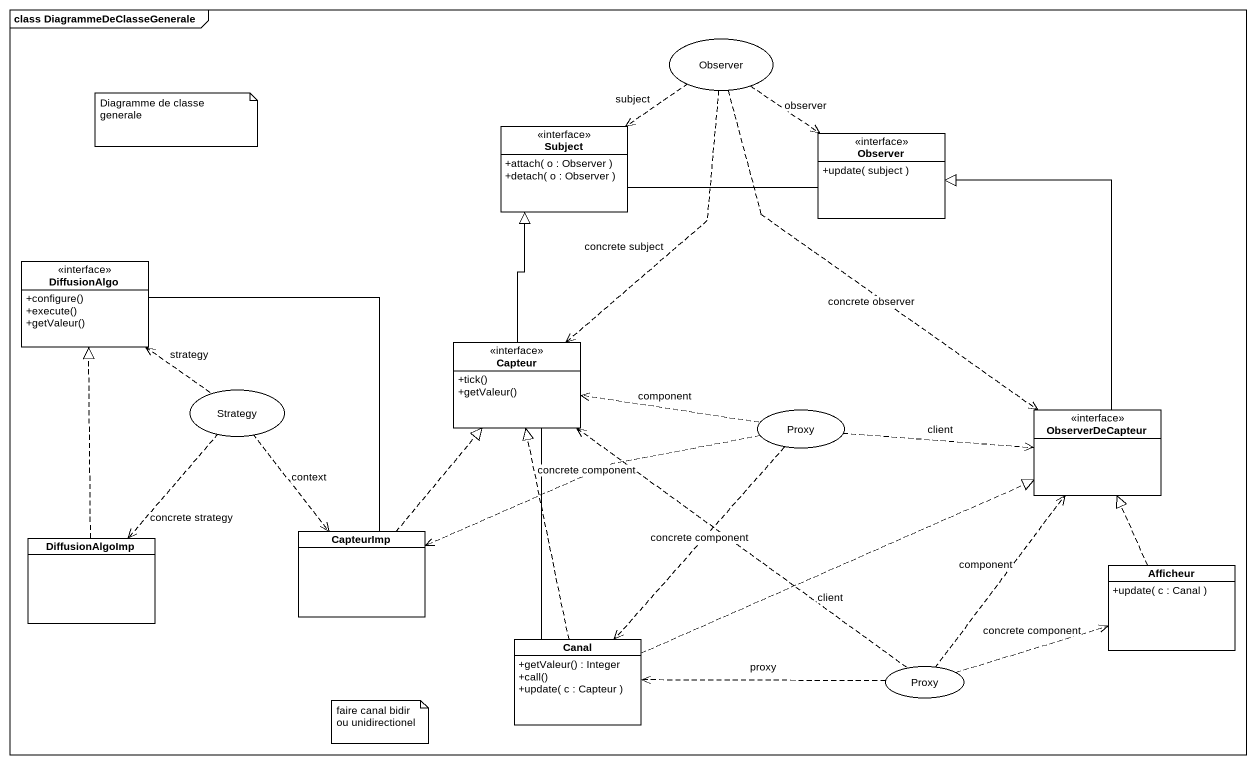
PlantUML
@startuml
mainframe class DiagrammeDeClasseGenerale
allowmixing
hide circle
hide empty members
skinparam classAttributeIconSize 0
usecase Observer
interface Subject {
  +attach( o : Observer )
  +detach( o : Observer )
}
interface "Observer" as Observer_2 {
  +update( subject )
}
interface DiffusionAlgo {
  +configure()
  +execute()
  +getValeur()
}
interface Capteur {
  +tick()
  +getValeur()
}
usecase Strategy
usecase Proxy
interface ObserverDeCapteur
class DiffusionAlgoImp
class CapteurImp
class Afficheur {
  +update( c : Canal )
}
class Canal {
  +getValeur() : Integer
  +call()
  +update( c : Capteur )
}
usecase "Proxy" as Proxy_2
Observer ..> Subject : subject
Observer ..> Observer_2 : observer
Observer ..> Capteur : concrete subject
Observer ..> ObserverDeCapteur : concrete observer
Subject -right- Observer_2
DiffusionAlgo -- CapteurImp
Capteur -up-|> Subject
Capteur -- Canal
Strategy .up.> DiffusionAlgo : strategy
Strategy ..> DiffusionAlgoImp : concrete strategy
Strategy ..> CapteurImp : context
Proxy .left.> Capteur : component
Proxy .right.> ObserverDeCapteur : client
Proxy .left.> CapteurImp : concrete component
Proxy ..> Canal : concrete component
ObserverDeCapteur -up-|> Observer_2
DiffusionAlgoImp .up.|> DiffusionAlgo
CapteurImp .up.|> Capteur
Afficheur .up.|> ObserverDeCapteur
Canal .up.|> Capteur
Canal .right.|> ObserverDeCapteur
Proxy_2 .up.> Capteur : client
Proxy_2 .up.> ObserverDeCapteur : component
Proxy_2 .right.> Afficheur : concrete component
Proxy_2 .left.> Canal : proxy
note as N1
  Diagramme de classe generale
end note
note as N2
  faire canal bidir ou unidirectionel
end note
@enduml
